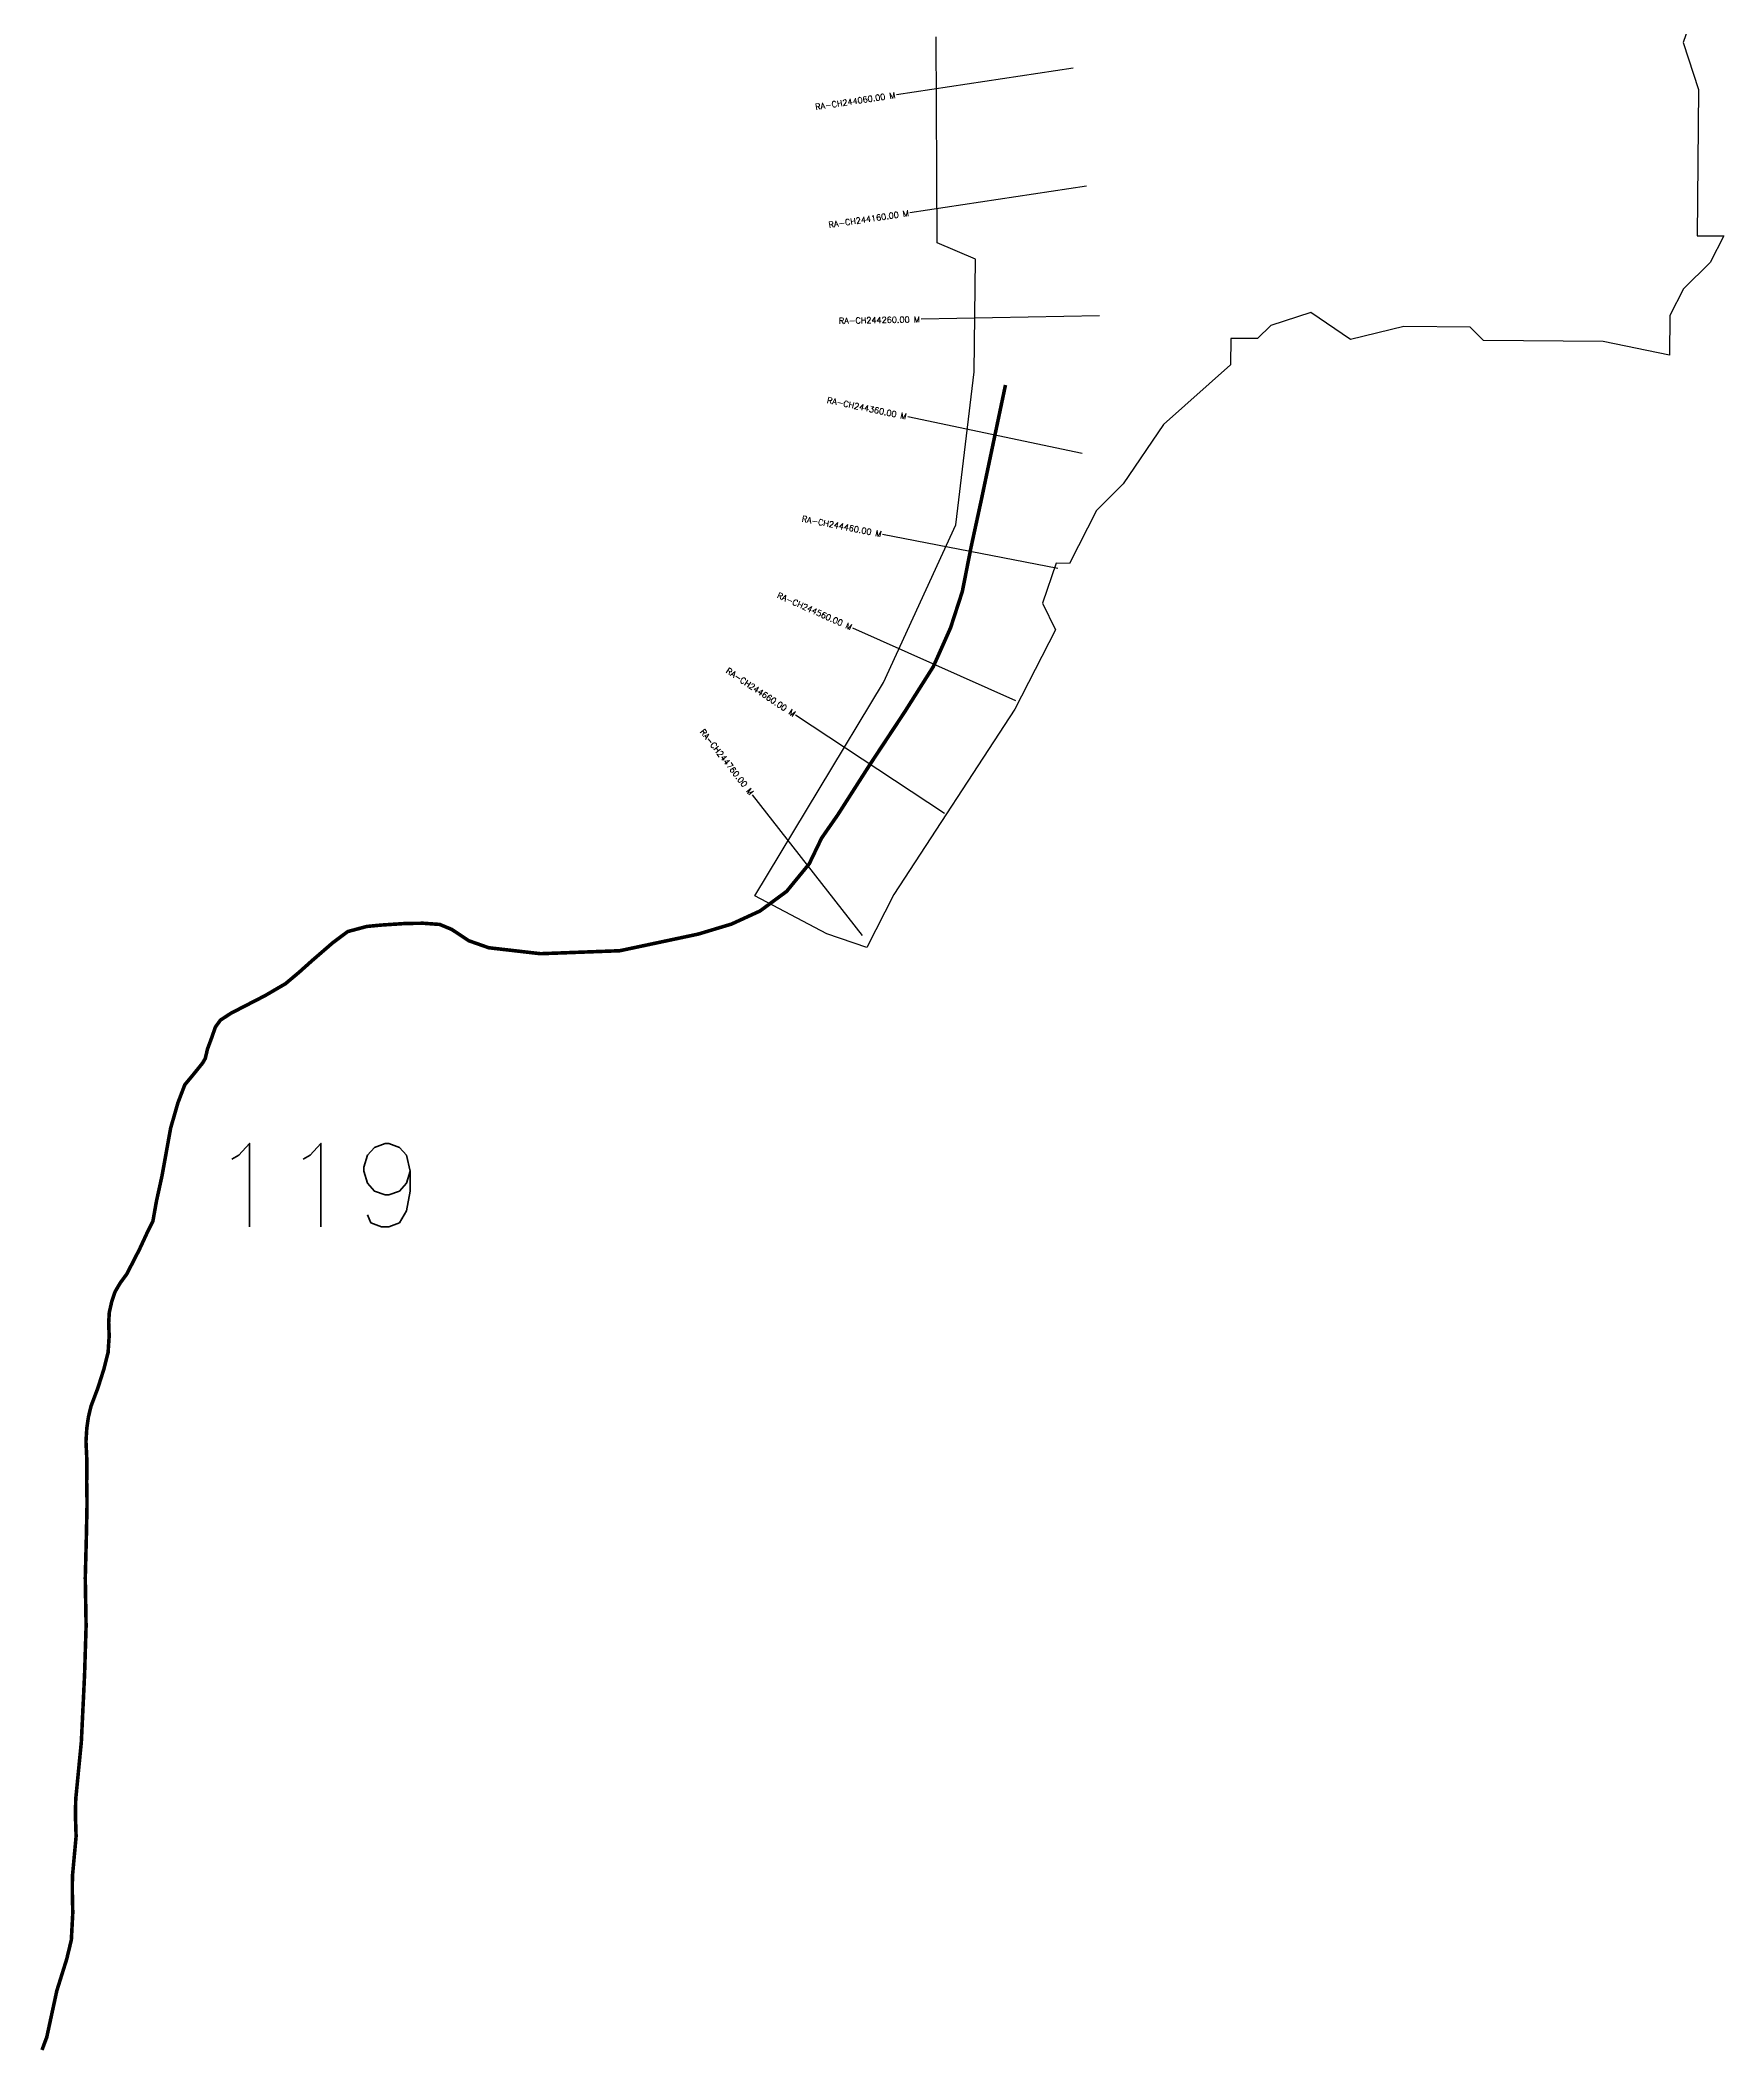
# Model space of a CAD drawing. Header units: metres. Extents: x 278711 to 280661, y 2046217 to 2049674.
# Drawn here: x 278711 to 280127, y 2046217 to 2047908 of the extents above; entities that cross this region are included whole.
import ezdxf
from ezdxf.enums import TextEntityAlignment as Align

# ---------------------------------------------------------------- set-up
doc = ezdxf.new("R2010")
doc.units = ezdxf.units.M
for name, color, linetype in [('CS', 134, 'Continuous'), ('CSMark', 6, 'Continuous'), ('NATURALLY PROTECTED', 3, 'Continuous')]:
    doc.layers.add(name, color=color, linetype=linetype)
doc.styles.get("Standard").update_dxf_attribs({"font": 'simplex.shx'})

msp = doc.modelspace()

# ---------------------------------------------------------------- linework, layer by layer
at = {"color": 6, "flags": 128}
msp.add_lwpolyline([(280105.8, 2047944.7), (280092.4, 2047905.7), (280105.2, 2047866.4), (280104.2, 2047743.4), (280126.5, 2047743.2), (280115.2, 2047720.9), (280092.6, 2047698.7), (280081.3, 2047676.4), (280081, 2047642.9), (280025.2, 2047654.5), (279924.5, 2047655.3), (279913.4, 2047666.6), (279857.5, 2047667.1), (279812.6, 2047656.2), (279779.3, 2047678.8), (279745.6, 2047667.9), (279734.4, 2047656.9), (279712, 2047657), (279711.8, 2047634.7), (279655.5, 2047584.8), (279621.5, 2047534.7), (279599, 2047512.5), (279576.3, 2047467.9), (279565.1, 2047468), (279553.6, 2047434.6), (279564.6, 2047412.1), (279530.5, 2047345.3), (279428.6, 2047189.5), (279405.9, 2047144.9), (279372.4, 2047156.4), (279311.8, 2047188.4), (279419.8, 2047367.8), (279480.7, 2047500.4), (279496.3, 2047629), (279497.4, 2047723.8), (279465.1, 2047737.5), (279464.3, 2047910.7)], dxfattribs=at)
at = {"layer": 'CS'}
for p, q in [((279579.3, 2047884.3), (279430.9, 2047861.9)), ((279590.5, 2047784.9), (279442.2, 2047762.7)), ((279601.5, 2047675.9), (279451.5, 2047673.1)), ((279587, 2047560.3), (279440.3, 2047591.1)), ((279566.4, 2047463.5), (279419.2, 2047492.3)), ((279531.2, 2047352.5), (279394.1, 2047413.5)), ((279471.2, 2047257.6), (279346, 2047340.3)), ((279402.2, 2047155.1), (279309.8, 2047273.3))]:
    msp.add_line(p, q, dxfattribs=at)
at = {"layer": 'NATURALLY PROTECTED', "const_width": 3, "flags": 128}
msp.add_lwpolyline([(279522.5, 2047617.9), (279502, 2047520.4), (279493.6, 2047481.7), (279486.2, 2047444.2), (279476.3, 2047413.7), (279461.8, 2047381.1), (279437.9, 2047343.3), (279408.5, 2047298.8), (279381.6, 2047256.7), (279367.9, 2047237), (279357.5, 2047215.4), (279338.5, 2047192.2), (279316.1, 2047175.7), (279292.1, 2047164.7), (279264.2, 2047156.3), (279198.2, 2047142.3), (279131.5, 2047139.8), (279088, 2047144.8), (279071.2, 2047150.7), (279056.9, 2047160.2), (279046.8, 2047164.4), (279032.8, 2047165.4), (279018, 2047165.2), (278997.9, 2047163.9), (278985.4, 2047162.7), (278969.4, 2047158.4), (278956.8, 2047149), (278939.7, 2047134.2), (278928.4, 2047124.1), (278917.1, 2047114.6), (278899.8, 2047104.5), (278871.3, 2047089.8), (278862.4, 2047084), (278858.1, 2047078.1), (278855.2, 2047069.7), (278851.5, 2047059.7), (278849.6, 2047051.7), (278847.3, 2047047.8), (278839.3, 2047037.9), (278832.4, 2047029.6), (278826.6, 2047014.4), (278820.5, 2046993.2), (278813.2, 2046952.9), (278808.5, 2046931.5), (278805.6, 2046915.1), (278800.6, 2046904.9), (278794.2, 2046891.1), (278783.6, 2046870.5), (278778.1, 2046863), (278773.8, 2046855.7), (278771, 2046847.5), (278768.9, 2046838.2), (278768.4, 2046829.6), (278768.8, 2046818.4), (278767.9, 2046804.6), (278764.3, 2046790.4), (278759.3, 2046774.7), (278753.6, 2046759.6), (278751.4, 2046750.6), (278750, 2046741), (278749.3, 2046729.8), (278750.1, 2046712.6), (278749.9, 2046695.7), (278750.2, 2046677.8), (278749.6, 2046648.8), (278748.7, 2046614.9), (278749.4, 2046574.6), (278748.1, 2046533.3), (278745.4, 2046477.2), (278740.7, 2046429.3), (278740.4, 2046416), (278741, 2046397.8), (278738.4, 2046369.6), (278737.9, 2046364.2), (278737.8, 2046351.7), (278738.2, 2046333.5), (278737, 2046310.8), (278733.1, 2046294.6), (278724.8, 2046268.1), (278716.3, 2046228.9), (278712.3, 2046218.2)], dxfattribs=at)

# ---------------------------------------------------------------- texts
at = {"insert": (278853.9, 2046980.3), "char_height": 70, "attachment_point": 1}
msp.add_mtext_dynamic_manual_height_columns('119', width=95.172, gutter_width=1, heights=[0], dxfattribs=at)
at = {"layer": 'CSMark'}
for s, rotation, p in [('RA-CH244060.00 M', 8.5816, (279429.9, 2047861.7)), ('RA-CH244160.00 M', 8.517, (279441.2, 2047762.5)), ('RA-CH244260.00 M', 1.0486, (279450.5, 2047673.1)), ('RA-CH244360.00 M', 348.1309, (279439.3, 2047591.3)), ('RA-CH244460.00 M', 348.9311, (279418.2, 2047492.5)), ('RA-CH244560.00 M', 336.0342, (279393.2, 2047413.9)), ('RA-CH244660.00 M', 326.5394, (279345.2, 2047340.8)), ('RA-CH244760.00 M', 308.0146, (279309.2, 2047274.1))]:
    msp.add_text(s, height=5, rotation=rotation, dxfattribs=at).set_placement(p, align=Align.MIDDLE_RIGHT)

doc.saveas('drawing.dxf')
